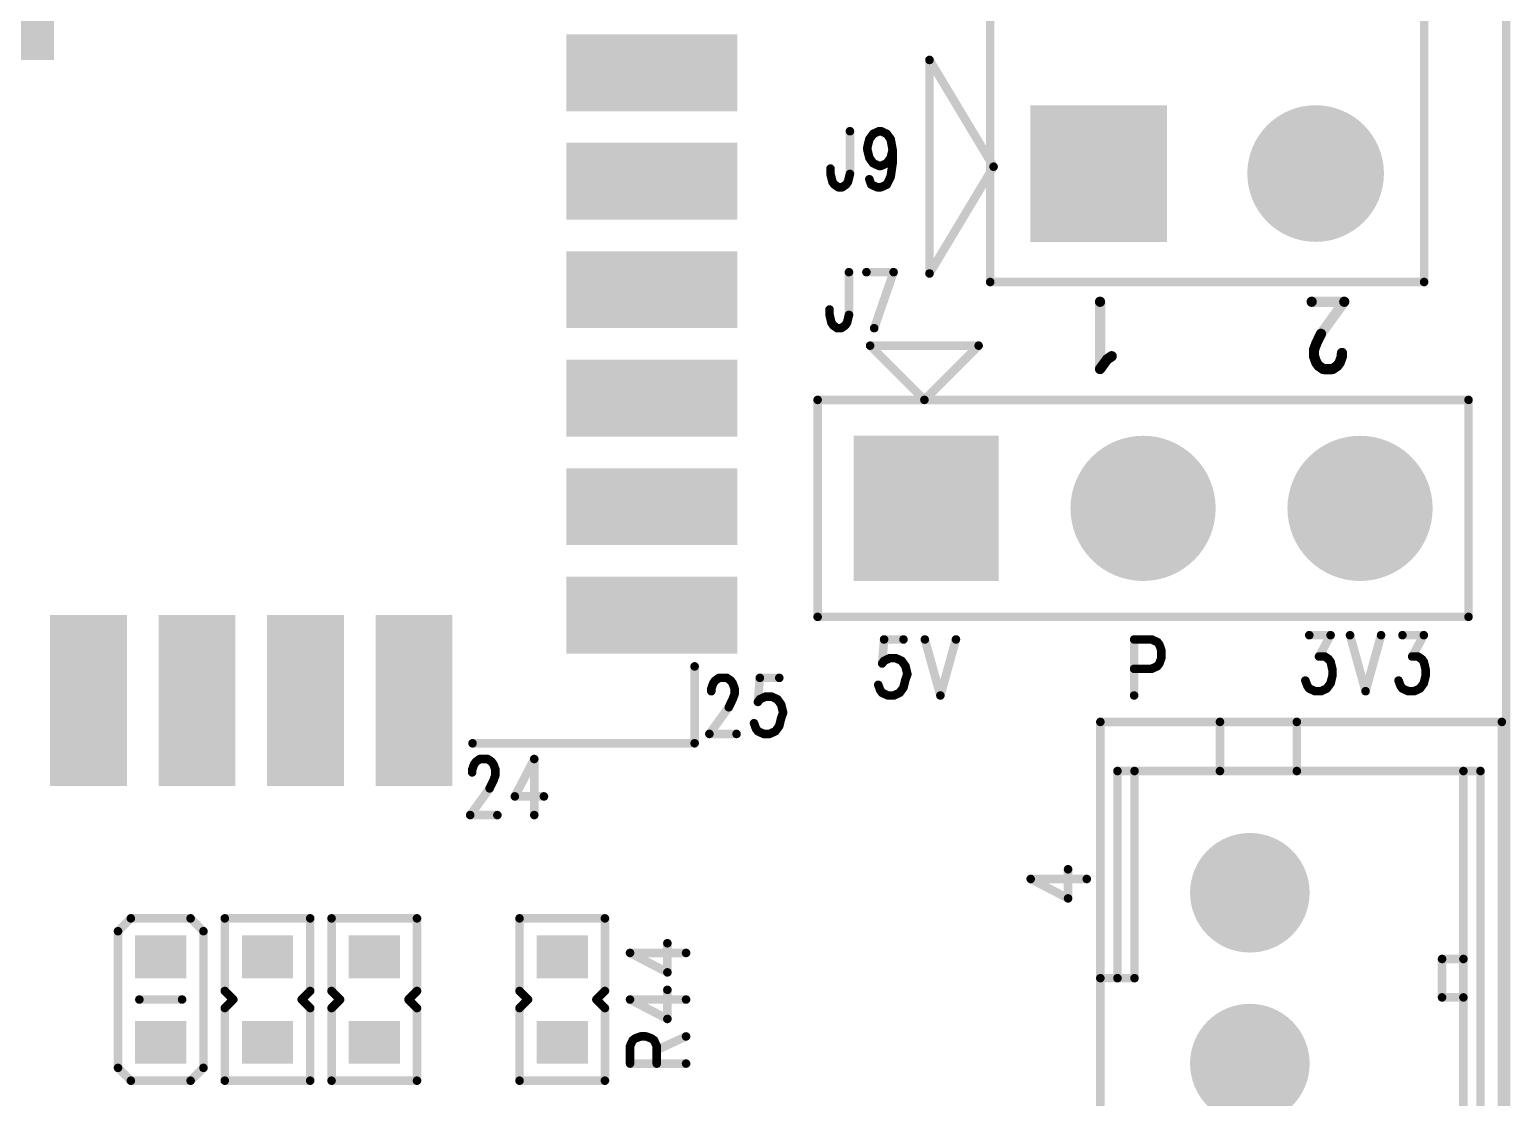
# Model space of a CAD drawing. Extents: x 98.7 to 144.1, y 93.1 to 144.1.
# Drawn here: x 126.72 to 144.05, y 114.35 to 126.85 of the extents above; entities that cross this region are included whole.
import ezdxf

# ---------------------------------------------------------------- set-up
doc = ezdxf.new("R2010")
doc.units = 0
doc.layers.get('0').update_dxf_attribs({"linetype": 'CONTINUOUS'})
doc.layers.add('MASK-TOP_PHO', color=10, linetype='CONTINUOUS')
doc.layers.add('SILK-TOP_PHO', color=9, linetype='CONTINUOUS')

# ---------------------------------------------------------------- blocks, each defined once
blk = doc.blocks.new('ROUND_1')
at = {"const_width": 0.050038}
blk.add_lwpolyline([(-0.025018, 0, 1), (0.025018, 0, 1)], format="xyb", close=True, dxfattribs=at)
blk = doc.blocks.new('ROUND_114')
at = {"const_width": 0.059944}
blk.add_lwpolyline([(-0.029972, 0, 1), (0.029972, 0, 1)], format="xyb", close=True, dxfattribs=at)
blk = doc.blocks.new('SQUARE_25')
blk.add_solid([(0.85001, 0.85001), (0.85001, -0.85001), (-0.85001, 0.85001), (-0.85001, -0.85001)])
blk = doc.blocks.new('ROUND_26')
at = {"const_width": 0.85001}
blk.add_lwpolyline([(-0.425006, 0, 1), (0.425006, 0, 1)], format="xyb", close=True, dxfattribs=at)
blk = doc.blocks.new('SQUARE_28')
blk.add_solid([(0.799972, 0.799972), (0.799972, -0.799972), (-0.799972, 0.799972), (-0.799972, -0.799972)])
blk = doc.blocks.new('ROUND_49')
at = {"const_width": 0.799972}
blk.add_lwpolyline([(-0.399986, 0, 1), (0.399986, 0, 1)], format="xyb", close=True, dxfattribs=at)
blk = doc.blocks.new('ROUND_130')
at = {"const_width": 0.700024}
blk.add_lwpolyline([(-0.350012, 0, 1), (0.350012, 0, 1)], format="xyb", close=True, dxfattribs=at)
blk = doc.blocks.new('SQUARE_201')
blk.add_solid([(2.499994, 2.499994), (2.499994, -2.499994), (-2.499994, 2.499994), (-2.499994, -2.499994)])
blk = doc.blocks.new('SQUARE_16')
blk.add_solid([(0.250062, 0.250062), (0.250062, -0.250062), (-0.250062, 0.250062), (-0.250062, -0.250062)])
blk = doc.blocks.new('SQUARE_193')
blk.add_solid([(0.44996, 0.44996), (0.44996, -0.44996), (-0.44996, 0.44996), (-0.44996, -0.44996)])

msp = doc.modelspace()

# ---------------------------------------------------------------- linework, layer by layer
at = {"layer": 'MASK-TOP_PHO'}
for points, const_width in [([(143.999966, 100.000054), (143.999966, 143.999966)], 0.100076), ([(133.450076, 126.350014), (134.549896, 126.350014)], 0.89992), ([(133.450076, 125.080014), (134.549896, 125.080014)], 0.89992), ([(133.450076, 123.810014), (134.549896, 123.810014)], 0.89992), ([(133.450076, 122.540014), (134.549896, 122.540014)], 0.89992), ([(133.450076, 121.270014), (134.549896, 121.270014)], 0.89992), ([(133.450076, 120.000014), (134.549896, 120.000014)], 0.89992), ([(127.404876, 118.450106), (127.404876, 119.549926)], 0.89992), ([(128.674876, 118.450106), (128.674876, 119.549926)], 0.89992), ([(129.944876, 118.450106), (129.944876, 119.549926)], 0.89992), ([(131.214876, 118.450106), (131.214876, 119.549926)], 0.89992), ([(128.199896, 116.000022), (128.299972, 116.000022)], 0.500124), ([(129.450084, 116.000022), (129.549906, 116.000022)], 0.500124), ([(130.700018, 116.000022), (130.800094, 116.000022)], 0.500124), ([(132.899912, 116.000022), (132.999988, 116.000022)], 0.500124), ([(128.199896, 115.000024), (128.299972, 115.000024)], 0.500124), ([(129.450084, 115.000024), (129.549906, 115.000024)], 0.500124), ([(130.700018, 115.000024), (130.800094, 115.000024)], 0.500124), ([(132.899912, 115.000024), (132.999988, 115.000024)], 0.500124)]:
    msp.add_lwpolyline(points, dxfattribs=dict(at, const_width=const_width))
at = {"layer": 'SILK-TOP_PHO'}
for points, const_width in [([(143.999966, 100.000054), (143.999966, 143.999966)], 0.100076), ([(137.9601, 123.89993), (137.9601, 136.59993)], 0.100076), ([(143.0401, 136.59993), (143.0401, 123.89993)], 0.100076), ([(137.249916, 124.000006), (137.249916, 126.499874)], 0.100076), ([(137.249916, 126.499874), (137.999978, 125.24994)], 0.100076), ([(136.318244, 125.665738), (136.318244, 125.165612)], 0.100076), ([(136.545574, 125.571758), (136.590786, 125.634496)], 0.100076), ([(136.590786, 125.634496), (136.659112, 125.665738)], 0.100076), ([(136.659112, 125.665738), (136.681718, 125.665738)], 0.100076), ([(136.681718, 125.665738), (136.750044, 125.634496)], 0.100076), ([(136.750044, 125.634496), (136.79551, 125.571758)], 0.100076), ([(136.522714, 125.478032), (136.545574, 125.571758)], 0.100076), ([(136.522714, 125.44679), (136.522714, 125.478032)], 0.100076), ([(136.79551, 125.571758), (136.818116, 125.44679)], 0.100076), ([(136.545574, 125.353064), (136.522714, 125.44679)], 0.100076), ([(136.590786, 125.29058), (136.545574, 125.353064)], 0.100076), ([(136.659112, 125.259338), (136.590786, 125.29058)], 0.100076), ([(136.750044, 125.29058), (136.681718, 125.259338)], 0.100076), ([(136.79551, 125.353064), (136.750044, 125.29058)], 0.100076), ([(136.818116, 125.44679), (136.79551, 125.353064)], 0.100076), ([(136.818116, 125.29058), (136.79551, 125.13437)], 0.100076), ([(136.818116, 125.44679), (136.818116, 125.29058)], 0.100076), ([(136.090914, 125.165612), (136.090914, 125.228096)], 0.100076), ([(136.11352, 125.071886), (136.090914, 125.165612)], 0.100076), ([(136.318244, 125.165612), (136.295384, 125.071886)], 0.100076), ([(136.681718, 125.259338), (136.659112, 125.259338)], 0.100076), ([(136.79551, 125.13437), (136.750044, 125.040644)], 0.100076), ([(137.999978, 125.24994), (137.249916, 124.000006)], 0.100076), ([(136.13638, 125.040644), (136.11352, 125.071886)], 0.100076), ([(136.181846, 125.009402), (136.13638, 125.040644)], 0.100076), ([(136.227312, 125.009402), (136.181846, 125.009402)], 0.100076), ([(136.272778, 125.040644), (136.227312, 125.009402)], 0.100076), ([(136.295384, 125.071886), (136.272778, 125.040644)], 0.100076), ([(136.56818, 125.040644), (136.545574, 125.103128)], 0.100076), ([(136.636252, 125.009402), (136.56818, 125.040644)], 0.100076), ([(136.681718, 125.009402), (136.636252, 125.009402)], 0.100076), ([(136.750044, 125.040644), (136.681718, 125.009402)], 0.100076), ([(136.306814, 124.0155), (136.306814, 123.515628)], 0.100076), ([(136.511284, 124.0155), (136.829546, 124.0155)], 0.100076), ([(136.829546, 124.0155), (136.602216, 123.359418)], 0.100076), ([(143.0401, 123.89993), (137.9601, 123.89993)], 0.100076), ([(136.079484, 123.515628), (136.079484, 123.578112)], 0.100076), ([(139.246356, 122.881136), (139.246356, 123.66879)], 0.119888), ([(142.10538, 123.66879), (141.723618, 123.66879)], 0.119888), ([(141.832838, 123.293632), (142.10538, 123.66879)], 0.119888), ([(136.102344, 123.421902), (136.079484, 123.515628)], 0.100076), ([(136.12495, 123.39066), (136.102344, 123.421902)], 0.100076), ([(136.170416, 123.359418), (136.12495, 123.39066)], 0.100076), ([(136.261348, 123.39066), (136.215882, 123.359418)], 0.100076), ([(136.284208, 123.421902), (136.261348, 123.39066)], 0.100076), ([(136.306814, 123.515628), (136.284208, 123.421902)], 0.100076), ([(136.215882, 123.359418), (136.170416, 123.359418)], 0.100076), ([(141.778228, 123.181364), (141.832838, 123.293632)], 0.119888), ([(137.824972, 123.154948), (136.554972, 123.154948)], 0.100076), ([(136.554972, 123.154948), (137.189972, 122.519948)], 0.100076), ([(137.189972, 122.519948), (137.824972, 123.154948)], 0.100076), ([(139.382754, 123.03125), (139.328144, 122.993658)], 0.119888), ([(141.750796, 123.10618), (141.778228, 123.181364)], 0.119888), ([(141.750796, 123.03125), (141.750796, 123.10618)], 0.119888), ([(141.778228, 122.95632), (141.750796, 123.03125)], 0.119888), ([(142.078202, 123.03125), (142.051024, 122.95632)], 0.119888), ([(142.078202, 123.068842), (142.078202, 123.03125)], 0.119888), ([(139.328144, 122.993658), (139.246356, 122.881136)], 0.119888), ([(141.805406, 122.918728), (141.778228, 122.95632)], 0.119888), ([(141.860016, 122.881136), (141.805406, 122.918728)], 0.119888), ([(141.968982, 122.881136), (141.860016, 122.881136)], 0.119888), ([(142.023592, 122.918728), (141.968982, 122.881136)], 0.119888), ([(142.051024, 122.95632), (142.023592, 122.918728)], 0.119888), ([(135.940038, 119.979948), (135.940038, 122.519948)], 0.100076), ([(135.940038, 122.519948), (143.560038, 122.519948)], 0.100076), ([(143.560038, 122.519948), (143.560038, 119.979948)], 0.100076), ([(143.560038, 119.979948), (135.940038, 119.979948)], 0.100076), ([(141.695424, 119.765572), (141.94536, 119.765572)], 0.100076), ([(141.94536, 119.765572), (141.809216, 119.515636)], 0.100076), ([(142.17269, 119.765572), (142.354554, 119.10949)], 0.100076), ([(142.536418, 119.765572), (142.354554, 119.10949)], 0.100076), ([(142.786354, 119.765572), (143.03629, 119.765572)], 0.100076), ([(143.03629, 119.765572), (142.899892, 119.515636)], 0.100076), ([(136.718294, 119.715534), (136.695434, 119.434356)], 0.100076), ([(136.94537, 119.715534), (136.718294, 119.715534)], 0.100076), ([(137.19556, 119.715534), (137.37717, 119.059452)], 0.100076), ([(137.559034, 119.715534), (137.37717, 119.059452)], 0.100076), ([(139.64539, 119.715534), (139.64539, 119.059452)], 0.100076), ([(139.64539, 119.715534), (139.850114, 119.715534)], 0.100076), ([(139.850114, 119.715534), (139.918186, 119.684292)], 0.100076), ([(139.918186, 119.684292), (139.940792, 119.65305)], 0.100076), ([(139.940792, 119.65305), (139.963652, 119.590566)], 0.100076), ([(139.963652, 119.590566), (139.963652, 119.49684)], 0.100076), ([(134.500112, 118.49989), (134.500112, 119.400066)], 0.100076), ([(136.695434, 119.434356), (136.718294, 119.465598)], 0.100076), ([(136.718294, 119.465598), (136.786366, 119.49684)], 0.100076), ([(136.786366, 119.49684), (136.854438, 119.49684)], 0.100076), ([(136.854438, 119.49684), (136.922764, 119.465598)], 0.100076), ([(136.922764, 119.465598), (136.96823, 119.403114)], 0.100076), ([(136.96823, 119.403114), (136.990836, 119.309388)], 0.100076), ([(139.918186, 119.403114), (139.850114, 119.371872)], 0.100076), ([(139.940792, 119.434356), (139.918186, 119.403114)], 0.100076), ([(139.963652, 119.49684), (139.940792, 119.434356)], 0.100076), ([(141.809216, 119.515636), (141.877288, 119.515636)], 0.100076), ([(141.877288, 119.515636), (141.922754, 119.484394)], 0.100076), ([(141.922754, 119.484394), (141.94536, 119.453152)], 0.100076), ([(141.94536, 119.453152), (141.96822, 119.359426)], 0.100076), ([(142.899892, 119.515636), (142.968218, 119.515636)], 0.100076), ([(142.968218, 119.515636), (143.013684, 119.484394)], 0.100076), ([(143.013684, 119.484394), (143.03629, 119.453152)], 0.100076), ([(143.03629, 119.453152), (143.05915, 119.359426)], 0.100076), ([(134.718298, 119.203216), (134.740904, 119.234458)], 0.100076), ([(134.740904, 119.234458), (134.78637, 119.2657)], 0.100076), ([(134.78637, 119.2657), (134.877302, 119.2657)], 0.100076), ([(134.877302, 119.2657), (134.922768, 119.234458)], 0.100076), ([(134.922768, 119.234458), (134.945374, 119.203216)], 0.100076), ([(135.263636, 119.2657), (135.24103, 118.984268)], 0.100076), ([(135.490966, 119.2657), (135.263636, 119.2657)], 0.100076), ([(136.96823, 119.246904), (136.94537, 119.153178)], 0.100076), ([(136.990836, 119.309388), (136.96823, 119.246904)], 0.100076), ([(139.850114, 119.371872), (139.64539, 119.371872)], 0.100076), ([(141.672818, 119.171974), (141.649958, 119.234458)], 0.100076), ([(141.96822, 119.296942), (141.94536, 119.203216)], 0.100076), ([(141.96822, 119.359426), (141.96822, 119.296942)], 0.100076), ([(142.763748, 119.171974), (142.740888, 119.234458)], 0.100076), ([(143.05915, 119.296942), (143.03629, 119.203216)], 0.100076), ([(143.05915, 119.359426), (143.05915, 119.296942)], 0.100076), ([(134.695438, 119.140732), (134.718298, 119.203216)], 0.100076), ([(134.695438, 119.10949), (134.695438, 119.140732)], 0.100076), ([(134.945374, 119.203216), (134.968234, 119.140732)], 0.100076), ([(134.968234, 119.078248), (134.945374, 119.01551)], 0.100076), ([(134.968234, 119.140732), (134.968234, 119.078248)], 0.100076), ([(135.263636, 119.01551), (135.331708, 119.046752)], 0.100076), ([(135.331708, 119.046752), (135.400034, 119.046752)], 0.100076), ([(135.400034, 119.046752), (135.468106, 119.01551)], 0.100076), ([(136.672828, 119.121936), (136.649968, 119.18442)], 0.100076), ([(136.695434, 119.090694), (136.672828, 119.121936)], 0.100076), ([(136.76376, 119.059452), (136.695434, 119.090694)], 0.100076), ([(136.831832, 119.059452), (136.76376, 119.059452)], 0.100076), ([(136.899904, 119.090694), (136.831832, 119.059452)], 0.100076), ([(136.94537, 119.153178), (136.899904, 119.090694)], 0.100076), ([(141.695424, 119.140732), (141.672818, 119.171974)], 0.100076), ([(141.76375, 119.10949), (141.695424, 119.140732)], 0.100076), ([(141.831822, 119.10949), (141.76375, 119.10949)], 0.100076), ([(141.899894, 119.140732), (141.831822, 119.10949)], 0.100076), ([(141.94536, 119.203216), (141.899894, 119.140732)], 0.100076), ([(142.786354, 119.140732), (142.763748, 119.171974)], 0.100076), ([(142.854426, 119.10949), (142.786354, 119.140732)], 0.100076), ([(142.922752, 119.10949), (142.854426, 119.10949)], 0.100076), ([(142.990824, 119.140732), (142.922752, 119.10949)], 0.100076), ([(143.03629, 119.203216), (142.990824, 119.140732)], 0.100076), ([(134.899908, 118.921784), (134.672832, 118.609364)], 0.100076), ([(134.945374, 119.01551), (134.899908, 118.921784)], 0.100076), ([(135.24103, 118.984268), (135.263636, 119.01551)], 0.100076), ([(135.468106, 119.01551), (135.513572, 118.953026)], 0.100076), ([(135.513572, 118.953026), (135.536432, 118.8593)], 0.100076), ([(135.21817, 118.671848), (135.195564, 118.734332)], 0.100076), ([(135.490966, 118.70309), (135.4455, 118.640606)], 0.100076), ([(135.513572, 118.796816), (135.490966, 118.70309)], 0.100076), ([(135.536432, 118.8593), (135.513572, 118.796816)], 0.100076), ([(139.249912, 108.7501), (139.249912, 118.75008)], 0.100076), ([(143.949928, 118.75008), (139.249912, 118.75008)], 0.100076), ([(140.64996, 118.175024), (140.64996, 118.75008)], 0.100076), ([(141.549882, 118.175024), (141.549882, 118.75008)], 0.100076), ([(143.949928, 108.7501), (143.949928, 118.75008)], 0.100076), ([(134.672832, 118.609364), (134.99084, 118.609364)], 0.100076), ([(135.24103, 118.640606), (135.21817, 118.671848)], 0.100076), ([(135.309102, 118.609364), (135.24103, 118.640606)], 0.100076), ([(135.377174, 118.609364), (135.309102, 118.609364)], 0.100076), ([(135.4455, 118.640606), (135.377174, 118.609364)], 0.100076), ([(131.899914, 118.49989), (134.500112, 118.49989)], 0.100076), ([(131.895342, 118.190518), (131.918202, 118.253002)], 0.100076), ([(131.895342, 118.159276), (131.895342, 118.190518)], 0.100076), ([(131.918202, 118.253002), (131.940808, 118.284498)], 0.100076), ([(131.940808, 118.284498), (131.986274, 118.31574)], 0.100076), ([(131.986274, 118.31574), (132.077206, 118.31574)], 0.100076), ([(132.077206, 118.31574), (132.122672, 118.284498)], 0.100076), ([(132.122672, 118.284498), (132.145532, 118.253002)], 0.100076), ([(132.145532, 118.253002), (132.168138, 118.190518)], 0.100076), ([(132.168138, 118.190518), (132.168138, 118.128034)], 0.100076), ([(132.622798, 118.31574), (132.395468, 117.878098)], 0.100076), ([(132.622798, 118.31574), (132.622798, 117.659404)], 0.100076), ([(139.450064, 115.750086), (139.450064, 118.175024)], 0.100076), ([(143.699992, 118.175024), (139.450064, 118.175024)], 0.100076), ([(139.649962, 115.750086), (139.649962, 118.175024)], 0.100076), ([(143.500094, 118.175024), (143.500094, 109.324902)], 0.100076), ([(143.699992, 118.175024), (143.699992, 109.324902)], 0.100076), ([(132.145532, 118.06555), (132.100066, 117.971824)], 0.100076), ([(132.168138, 118.128034), (132.145532, 118.06555)], 0.100076), ([(132.100066, 117.971824), (131.872736, 117.659404)], 0.100076), ([(132.395468, 117.878098), (132.736336, 117.878098)], 0.100076), ([(131.872736, 117.659404), (132.190998, 117.659404)], 0.100076), ([(138.87196, 116.684044), (138.87196, 117.024912)], 0.100076), ([(138.434318, 116.911374), (138.87196, 116.684044)], 0.100076), ([(138.434318, 116.911374), (139.090654, 116.911374)], 0.100076), ([(127.899922, 116.45011), (127.750062, 116.299996)], 0.100076), ([(128.599946, 116.45011), (127.899922, 116.45011)], 0.100076), ([(128.75006, 116.299996), (128.599946, 116.45011)], 0.100076), ([(129.999994, 116.45011), (128.999996, 116.45011)], 0.100076), ([(128.999996, 116.45011), (128.999996, 115.599972)], 0.100076), ([(129.999994, 115.599972), (129.999994, 116.45011)], 0.100076), ([(131.249928, 116.45011), (130.24993, 116.45011)], 0.100076), ([(130.24993, 116.45011), (130.24993, 115.599972)], 0.100076), ([(131.249928, 115.599972), (131.249928, 116.45011)], 0.100076), ([(133.450076, 116.45011), (132.450078, 116.45011)], 0.100076), ([(132.450078, 116.45011), (132.450078, 115.599972)], 0.100076), ([(133.450076, 115.599972), (133.450076, 116.45011)], 0.100076), ([(127.750062, 116.299996), (127.750062, 114.70005)], 0.100076), ([(128.75006, 114.70005), (128.75006, 116.299996)], 0.100076), ([(134.181342, 115.818158), (134.181342, 116.159026)], 0.100076), ([(133.7437, 116.045488), (134.181342, 115.818158)], 0.100076), ([(133.7437, 116.045488), (134.400036, 116.045488)], 0.100076), ([(143.249904, 115.974876), (143.249904, 115.525042)], 0.100076), ([(143.500094, 115.974876), (143.249904, 115.974876)], 0.100076), ([(139.249912, 115.750086), (139.649962, 115.750086)], 0.100076), ([(128.999996, 115.599972), (129.100072, 115.499896)], 0.100076), ([(129.899918, 115.499896), (129.999994, 115.599972)], 0.100076), ([(130.24993, 115.599972), (130.350006, 115.499896)], 0.100076), ([(131.150106, 115.499896), (131.249928, 115.599972)], 0.100076), ([(132.450078, 115.599972), (132.5499, 115.499896)], 0.100076), ([(133.35, 115.499896), (133.450076, 115.599972)], 0.100076), ([(134.181342, 115.27282), (134.181342, 115.613688)], 0.100076), ([(127.999998, 115.499896), (128.500124, 115.499896)], 0.100076), ([(129.100072, 115.499896), (128.999996, 115.400074)], 0.100076), ([(129.999994, 115.400074), (129.899918, 115.499896)], 0.100076), ([(130.350006, 115.499896), (130.24993, 115.400074)], 0.100076), ([(131.249928, 115.400074), (131.150106, 115.499896)], 0.100076), ([(132.5499, 115.499896), (132.450078, 115.400074)], 0.100076), ([(133.450076, 115.400074), (133.35, 115.499896)], 0.100076), ([(133.7437, 115.499896), (134.181342, 115.27282)], 0.100076), ([(133.7437, 115.499896), (134.400036, 115.499896)], 0.100076), ([(143.500094, 115.525042), (143.249904, 115.525042)], 0.100076), ([(128.999996, 115.400074), (128.999996, 114.549936)], 0.100076), ([(129.999994, 114.549936), (129.999994, 115.400074)], 0.100076), ([(130.24993, 115.400074), (130.24993, 114.549936)], 0.100076), ([(131.249928, 114.549936), (131.249928, 115.400074)], 0.100076), ([(132.450078, 115.400074), (132.450078, 114.549936)], 0.100076), ([(133.450076, 114.549936), (133.450076, 115.400074)], 0.100076), ([(133.806184, 115.04549), (133.868668, 115.068096)], 0.100076), ([(133.868668, 115.068096), (133.931152, 115.068096)], 0.100076), ([(133.931152, 115.068096), (133.993636, 115.04549)], 0.100076), ([(134.056374, 114.909092), (134.400036, 115.068096)], 0.100076), ([(133.7437, 114.954558), (133.774942, 115.02263)], 0.100076), ([(133.7437, 114.750088), (133.7437, 114.954558)], 0.100076), ([(133.774942, 115.02263), (133.806184, 115.04549)], 0.100076), ([(133.993636, 115.04549), (134.024878, 115.02263)], 0.100076), ([(134.024878, 115.02263), (134.056374, 114.954558)], 0.100076), ([(134.056374, 114.954558), (134.056374, 114.750088)], 0.100076), ([(133.7437, 114.750088), (134.400036, 114.750088)], 0.100076), ([(127.750062, 114.70005), (127.899922, 114.549936)], 0.100076), ([(127.899922, 114.549936), (128.599946, 114.549936)], 0.100076), ([(128.599946, 114.549936), (128.75006, 114.70005)], 0.100076), ([(128.999996, 114.549936), (129.999994, 114.549936)], 0.100076), ([(130.24993, 114.549936), (131.249928, 114.549936)], 0.100076), ([(132.450078, 114.549936), (133.450076, 114.549936)], 0.100076)]:
    msp.add_lwpolyline(points, dxfattribs=dict(at, const_width=const_width))

# ---------------------------------------------------------------- block references
at = {"layer": 'MASK-TOP_PHO'}
for name, p in [('SQUARE_201', (124.499878, 128.999996)), ('SQUARE_193', (133.450076, 126.350014)), ('SQUARE_193', (134.549896, 126.350014)), ('SQUARE_28', (139.2301, 125.16993)), ('ROUND_49', (141.7701, 125.16993)), ('SQUARE_193', (133.450076, 125.080014)), ('SQUARE_193', (134.549896, 125.080014)), ('SQUARE_193', (133.450076, 123.810014)), ('SQUARE_193', (134.549896, 123.810014)), ('SQUARE_193', (133.450076, 122.540014)), ('SQUARE_193', (134.549896, 122.540014)), ('SQUARE_25', (137.210038, 121.249948)), ('ROUND_26', (139.750038, 121.249948)), ('ROUND_26', (142.290038, 121.249948)), ('SQUARE_193', (133.450076, 121.270014)), ('SQUARE_193', (134.549896, 121.270014)), ('SQUARE_193', (133.450076, 120.000014)), ('SQUARE_193', (134.549896, 120.000014)), ('SQUARE_193', (127.404876, 119.549926)), ('SQUARE_193', (128.674876, 119.549926)), ('SQUARE_193', (129.944876, 119.549926)), ('SQUARE_193', (131.214876, 119.549926)), ('SQUARE_193', (127.404876, 118.450106)), ('SQUARE_193', (128.674876, 118.450106)), ('SQUARE_193', (129.944876, 118.450106)), ('SQUARE_193', (131.214876, 118.450106)), ('ROUND_130', (140.999972, 116.750084)), ('SQUARE_16', (128.199896, 116.000022)), ('SQUARE_16', (128.299972, 116.000022)), ('SQUARE_16', (129.450084, 116.000022)), ('SQUARE_16', (129.549906, 116.000022)), ('SQUARE_16', (130.700018, 116.000022)), ('SQUARE_16', (130.800094, 116.000022)), ('SQUARE_16', (132.899912, 116.000022)), ('SQUARE_16', (132.999988, 116.000022)), ('ROUND_130', (140.999972, 114.750088)), ('SQUARE_16', (128.199896, 115.000024)), ('SQUARE_16', (128.299972, 115.000024)), ('SQUARE_16', (129.450084, 115.000024)), ('SQUARE_16', (129.549906, 115.000024)), ('SQUARE_16', (130.700018, 115.000024)), ('SQUARE_16', (130.800094, 115.000024)), ('SQUARE_16', (132.899912, 115.000024)), ('SQUARE_16', (132.999988, 115.000024))]:
    msp.add_blockref(name, p, dxfattribs=at)
at = {"layer": 'SILK-TOP_PHO'}
for name, p in [('ROUND_1', (137.249916, 126.499874)), ('ROUND_1', (136.318244, 125.665738)), ('ROUND_1', (136.590786, 125.634496)), ('ROUND_1', (136.659112, 125.665738)), ('ROUND_1', (136.681718, 125.665738)), ('ROUND_1', (136.750044, 125.634496)), ('ROUND_1', (136.522714, 125.478032)), ('ROUND_1', (136.545574, 125.571758)), ('ROUND_1', (136.79551, 125.571758)), ('ROUND_1', (136.522714, 125.44679)), ('ROUND_1', (136.545574, 125.353064)), ('ROUND_1', (136.590786, 125.29058)), ('ROUND_1', (136.750044, 125.29058)), ('ROUND_1', (136.79551, 125.353064)), ('ROUND_1', (136.818116, 125.44679)), ('ROUND_1', (136.818116, 125.44679)), ('ROUND_1', (136.818116, 125.29058)), ('ROUND_1', (136.090914, 125.228096)), ('ROUND_1', (136.090914, 125.165612)), ('ROUND_1', (136.318244, 125.165612)), ('ROUND_1', (136.659112, 125.259338)), ('ROUND_1', (136.681718, 125.259338)), ('ROUND_1', (136.79551, 125.13437)), ('ROUND_1', (137.999978, 125.24994)), ('ROUND_1', (137.999978, 125.24994)), ('ROUND_1', (136.11352, 125.071886)), ('ROUND_1', (136.13638, 125.040644)), ('ROUND_1', (136.181846, 125.009402)), ('ROUND_1', (136.227312, 125.009402)), ('ROUND_1', (136.272778, 125.040644)), ('ROUND_1', (136.295384, 125.071886)), ('ROUND_1', (136.545574, 125.103128)), ('ROUND_1', (136.56818, 125.040644)), ('ROUND_1', (136.636252, 125.009402)), ('ROUND_1', (136.681718, 125.009402)), ('ROUND_1', (136.750044, 125.040644)), ('ROUND_1', (136.306814, 124.0155)), ('ROUND_1', (136.511284, 124.0155)), ('ROUND_1', (136.829546, 124.0155)), ('ROUND_1', (136.829546, 124.0155)), ('ROUND_1', (137.249916, 124.000006)), ('ROUND_1', (137.9601, 123.89993)), ('ROUND_1', (143.0401, 123.89993)), ('ROUND_1', (143.0401, 123.89993)), ('ROUND_1', (136.079484, 123.578112)), ('ROUND_114', (139.246356, 123.66879)), ('ROUND_114', (141.723618, 123.66879)), ('ROUND_114', (142.10538, 123.66879)), ('ROUND_1', (136.079484, 123.515628)), ('ROUND_1', (136.102344, 123.421902)), ('ROUND_1', (136.12495, 123.39066)), ('ROUND_1', (136.261348, 123.39066)), ('ROUND_1', (136.284208, 123.421902)), ('ROUND_1', (136.306814, 123.515628)), ('ROUND_1', (136.170416, 123.359418)), ('ROUND_1', (136.215882, 123.359418)), ('ROUND_1', (136.602216, 123.359418)), ('ROUND_114', (141.832838, 123.293632)), ('ROUND_1', (136.554972, 123.154948)), ('ROUND_1', (137.824972, 123.154948)), ('ROUND_114', (139.382754, 123.03125)), ('ROUND_114', (141.750796, 123.10618)), ('ROUND_114', (141.750796, 123.03125)), ('ROUND_114', (141.778228, 123.181364)), ('ROUND_114', (142.078202, 123.068842)), ('ROUND_114', (142.078202, 123.03125)), ('ROUND_114', (139.246356, 122.881136)), ('ROUND_114', (139.328144, 122.993658)), ('ROUND_114', (141.778228, 122.95632)), ('ROUND_114', (141.805406, 122.918728)), ('ROUND_114', (141.860016, 122.881136)), ('ROUND_114', (141.968982, 122.881136)), ('ROUND_114', (142.023592, 122.918728)), ('ROUND_114', (142.051024, 122.95632)), ('ROUND_1', (135.940038, 122.519948)), ('ROUND_1', (137.189972, 122.519948)), ('ROUND_1', (137.189972, 122.519948)), ('ROUND_1', (143.560038, 122.519948)), ('ROUND_1', (135.940038, 119.979948)), ('ROUND_1', (135.940038, 119.979948)), ('ROUND_1', (143.560038, 119.979948)), ('ROUND_1', (141.695424, 119.765572)), ('ROUND_1', (141.94536, 119.765572)), ('ROUND_1', (142.17269, 119.765572)), ('ROUND_1', (142.536418, 119.765572)), ('ROUND_1', (142.786354, 119.765572)), ('ROUND_1', (143.03629, 119.765572)), ('ROUND_1', (136.718294, 119.715534)), ('ROUND_1', (136.94537, 119.715534)), ('ROUND_1', (137.19556, 119.715534)), ('ROUND_1', (137.559034, 119.715534)), ('ROUND_1', (139.64539, 119.715534)), ('ROUND_1', (139.64539, 119.715534)), ('ROUND_1', (139.850114, 119.715534)), ('ROUND_1', (139.918186, 119.684292)), ('ROUND_1', (139.940792, 119.65305)), ('ROUND_1', (139.963652, 119.590566)), ('ROUND_1', (134.500112, 119.400066)), ('ROUND_1', (136.695434, 119.434356)), ('ROUND_1', (136.718294, 119.465598)), ('ROUND_1', (136.786366, 119.49684)), ('ROUND_1', (136.854438, 119.49684)), ('ROUND_1', (136.922764, 119.465598)), ('ROUND_1', (136.96823, 119.403114)), ('ROUND_1', (139.918186, 119.403114)), ('ROUND_1', (139.940792, 119.434356)), ('ROUND_1', (139.963652, 119.49684)), ('ROUND_1', (141.809216, 119.515636)), ('ROUND_1', (141.877288, 119.515636)), ('ROUND_1', (141.922754, 119.484394)), ('ROUND_1', (141.94536, 119.453152)), ('ROUND_1', (142.899892, 119.515636)), ('ROUND_1', (142.968218, 119.515636)), ('ROUND_1', (143.013684, 119.484394)), ('ROUND_1', (143.03629, 119.453152)), ('ROUND_1', (134.740904, 119.234458)), ('ROUND_1', (134.78637, 119.2657)), ('ROUND_1', (134.877302, 119.2657)), ('ROUND_1', (134.922768, 119.234458)), ('ROUND_1', (135.263636, 119.2657)), ('ROUND_1', (135.490966, 119.2657)), ('ROUND_1', (136.96823, 119.246904)), ('ROUND_1', (136.990836, 119.309388)), ('ROUND_1', (139.64539, 119.371872)), ('ROUND_1', (139.850114, 119.371872)), ('ROUND_1', (141.649958, 119.234458)), ('ROUND_1', (141.96822, 119.359426)), ('ROUND_1', (141.96822, 119.296942)), ('ROUND_1', (142.740888, 119.234458)), ('ROUND_1', (143.05915, 119.359426)), ('ROUND_1', (143.05915, 119.296942)), ('ROUND_1', (134.695438, 119.140732)), ('ROUND_1', (134.695438, 119.10949)), ('ROUND_1', (134.718298, 119.203216)), ('ROUND_1', (134.945374, 119.203216)), ('ROUND_1', (134.968234, 119.140732)), ('ROUND_1', (134.968234, 119.078248)), ('ROUND_1', (135.331708, 119.046752)), ('ROUND_1', (135.400034, 119.046752)), ('ROUND_1', (136.649968, 119.18442)), ('ROUND_1', (136.672828, 119.121936)), ('ROUND_1', (136.695434, 119.090694)), ('ROUND_1', (136.76376, 119.059452)), ('ROUND_1', (136.831832, 119.059452)), ('ROUND_1', (136.899904, 119.090694)), ('ROUND_1', (136.94537, 119.153178)), ('ROUND_1', (137.37717, 119.059452)), ('ROUND_1', (137.37717, 119.059452)), ('ROUND_1', (139.64539, 119.059452)), ('ROUND_1', (141.672818, 119.171974)), ('ROUND_1', (141.695424, 119.140732)), ('ROUND_1', (141.76375, 119.10949)), ('ROUND_1', (141.831822, 119.10949)), ('ROUND_1', (141.899894, 119.140732)), ('ROUND_1', (141.94536, 119.203216)), ('ROUND_1', (142.354554, 119.10949)), ('ROUND_1', (142.354554, 119.10949)), ('ROUND_1', (142.763748, 119.171974)), ('ROUND_1', (142.786354, 119.140732)), ('ROUND_1', (142.854426, 119.10949)), ('ROUND_1', (142.922752, 119.10949)), ('ROUND_1', (142.990824, 119.140732)), ('ROUND_1', (143.03629, 119.203216)), ('ROUND_1', (134.899908, 118.921784)), ('ROUND_1', (134.945374, 119.01551)), ('ROUND_1', (135.24103, 118.984268)), ('ROUND_1', (135.263636, 119.01551)), ('ROUND_1', (135.468106, 119.01551)), ('ROUND_1', (135.513572, 118.953026)), ('ROUND_1', (135.195564, 118.734332)), ('ROUND_1', (135.490966, 118.70309)), ('ROUND_1', (135.513572, 118.796816)), ('ROUND_1', (135.536432, 118.8593)), ('ROUND_1', (139.249912, 118.75008)), ('ROUND_1', (139.249912, 118.75008)), ('ROUND_1', (140.64996, 118.75008)), ('ROUND_1', (141.549882, 118.75008)), ('ROUND_1', (143.949928, 118.75008)), ('ROUND_1', (143.949928, 118.75008)), ('ROUND_1', (134.672832, 118.609364)), ('ROUND_1', (134.99084, 118.609364)), ('ROUND_1', (135.21817, 118.671848)), ('ROUND_1', (135.24103, 118.640606)), ('ROUND_1', (135.309102, 118.609364)), ('ROUND_1', (135.377174, 118.609364)), ('ROUND_1', (135.4455, 118.640606)), ('ROUND_1', (131.899914, 118.49989)), ('ROUND_1', (134.500112, 118.49989)), ('ROUND_1', (131.895342, 118.190518)), ('ROUND_1', (131.918202, 118.253002)), ('ROUND_1', (131.940808, 118.284498)), ('ROUND_1', (131.986274, 118.31574)), ('ROUND_1', (132.077206, 118.31574)), ('ROUND_1', (132.122672, 118.284498)), ('ROUND_1', (132.145532, 118.253002)), ('ROUND_1', (132.168138, 118.190518)), ('ROUND_1', (132.622798, 118.31574)), ('ROUND_1', (132.622798, 118.31574)), ('ROUND_1', (139.450064, 118.175024)), ('ROUND_1', (139.450064, 118.175024)), ('ROUND_1', (139.649962, 118.175024)), ('ROUND_1', (140.64996, 118.175024)), ('ROUND_1', (141.549882, 118.175024)), ('ROUND_1', (143.500094, 118.175024)), ('ROUND_1', (143.699992, 118.175024)), ('ROUND_1', (143.699992, 118.175024)), ('ROUND_1', (131.895342, 118.159276)), ('ROUND_1', (132.145532, 118.06555)), ('ROUND_1', (132.168138, 118.128034)), ('ROUND_1', (132.100066, 117.971824)), ('ROUND_1', (132.395468, 117.878098)), ('ROUND_1', (132.736336, 117.878098)), ('ROUND_1', (131.872736, 117.659404)), ('ROUND_1', (132.190998, 117.659404)), ('ROUND_1', (132.622798, 117.659404)), ('ROUND_1', (138.87196, 117.024912)), ('ROUND_1', (138.434318, 116.911374)), ('ROUND_1', (138.434318, 116.911374)), ('ROUND_1', (139.090654, 116.911374)), ('ROUND_1', (138.87196, 116.684044)), ('ROUND_1', (127.899922, 116.45011)), ('ROUND_1', (128.599946, 116.45011)), ('ROUND_1', (128.999996, 116.45011)), ('ROUND_1', (129.999994, 116.45011)), ('ROUND_1', (129.999994, 116.45011)), ('ROUND_1', (130.24993, 116.45011)), ('ROUND_1', (131.249928, 116.45011)), ('ROUND_1', (131.249928, 116.45011)), ('ROUND_1', (132.450078, 116.45011)), ('ROUND_1', (133.450076, 116.45011)), ('ROUND_1', (133.450076, 116.45011)), ('ROUND_1', (127.750062, 116.299996)), ('ROUND_1', (128.75006, 116.299996)), ('ROUND_1', (128.75006, 116.299996)), ('ROUND_1', (134.181342, 116.159026)), ('ROUND_1', (133.7437, 116.045488)), ('ROUND_1', (133.7437, 116.045488)), ('ROUND_1', (134.400036, 116.045488)), ('ROUND_1', (143.249904, 115.974876)), ('ROUND_1', (143.249904, 115.974876)), ('ROUND_1', (143.500094, 115.974876)), ('ROUND_1', (134.181342, 115.818158)), ('ROUND_1', (139.249912, 115.750086)), ('ROUND_1', (139.450064, 115.750086)), ('ROUND_1', (139.649962, 115.750086)), ('ROUND_1', (139.649962, 115.750086)), ('ROUND_1', (128.999996, 115.599972)), ('ROUND_1', (129.999994, 115.599972)), ('ROUND_1', (130.24993, 115.599972)), ('ROUND_1', (131.249928, 115.599972)), ('ROUND_1', (132.450078, 115.599972)), ('ROUND_1', (133.450076, 115.599972)), ('ROUND_1', (134.181342, 115.613688)), ('ROUND_1', (127.999998, 115.499896)), ('ROUND_1', (128.500124, 115.499896)), ('ROUND_1', (129.100072, 115.499896)), ('ROUND_1', (129.899918, 115.499896)), ('ROUND_1', (130.350006, 115.499896)), ('ROUND_1', (131.150106, 115.499896)), ('ROUND_1', (132.5499, 115.499896)), ('ROUND_1', (133.35, 115.499896)), ('ROUND_1', (133.7437, 115.499896)), ('ROUND_1', (133.7437, 115.499896)), ('ROUND_1', (134.400036, 115.499896)), ('ROUND_1', (143.249904, 115.525042)), ('ROUND_1', (143.249904, 115.525042)), ('ROUND_1', (143.500094, 115.525042)), ('ROUND_1', (128.999996, 115.400074)), ('ROUND_1', (129.999994, 115.400074)), ('ROUND_1', (130.24993, 115.400074)), ('ROUND_1', (131.249928, 115.400074)), ('ROUND_1', (132.450078, 115.400074)), ('ROUND_1', (133.450076, 115.400074)), ('ROUND_1', (134.181342, 115.27282)), ('ROUND_1', (133.868668, 115.068096)), ('ROUND_1', (133.931152, 115.068096)), ('ROUND_1', (134.400036, 115.068096)), ('ROUND_1', (133.7437, 114.954558)), ('ROUND_1', (133.774942, 115.02263)), ('ROUND_1', (133.806184, 115.04549)), ('ROUND_1', (133.993636, 115.04549)), ('ROUND_1', (134.024878, 115.02263)), ('ROUND_1', (134.056374, 114.954558)), ('ROUND_1', (134.056374, 114.909092)), ('ROUND_1', (133.7437, 114.750088)), ('ROUND_1', (133.7437, 114.750088)), ('ROUND_1', (134.056374, 114.750088)), ('ROUND_1', (134.400036, 114.750088)), ('ROUND_1', (127.750062, 114.70005)), ('ROUND_1', (127.899922, 114.549936)), ('ROUND_1', (128.599946, 114.549936)), ('ROUND_1', (128.75006, 114.70005)), ('ROUND_1', (128.999996, 114.549936)), ('ROUND_1', (129.999994, 114.549936)), ('ROUND_1', (130.24993, 114.549936)), ('ROUND_1', (131.249928, 114.549936)), ('ROUND_1', (132.450078, 114.549936)), ('ROUND_1', (133.450076, 114.549936))]:
    msp.add_blockref(name, p, dxfattribs=at)

doc.saveas('drawing.dxf')
